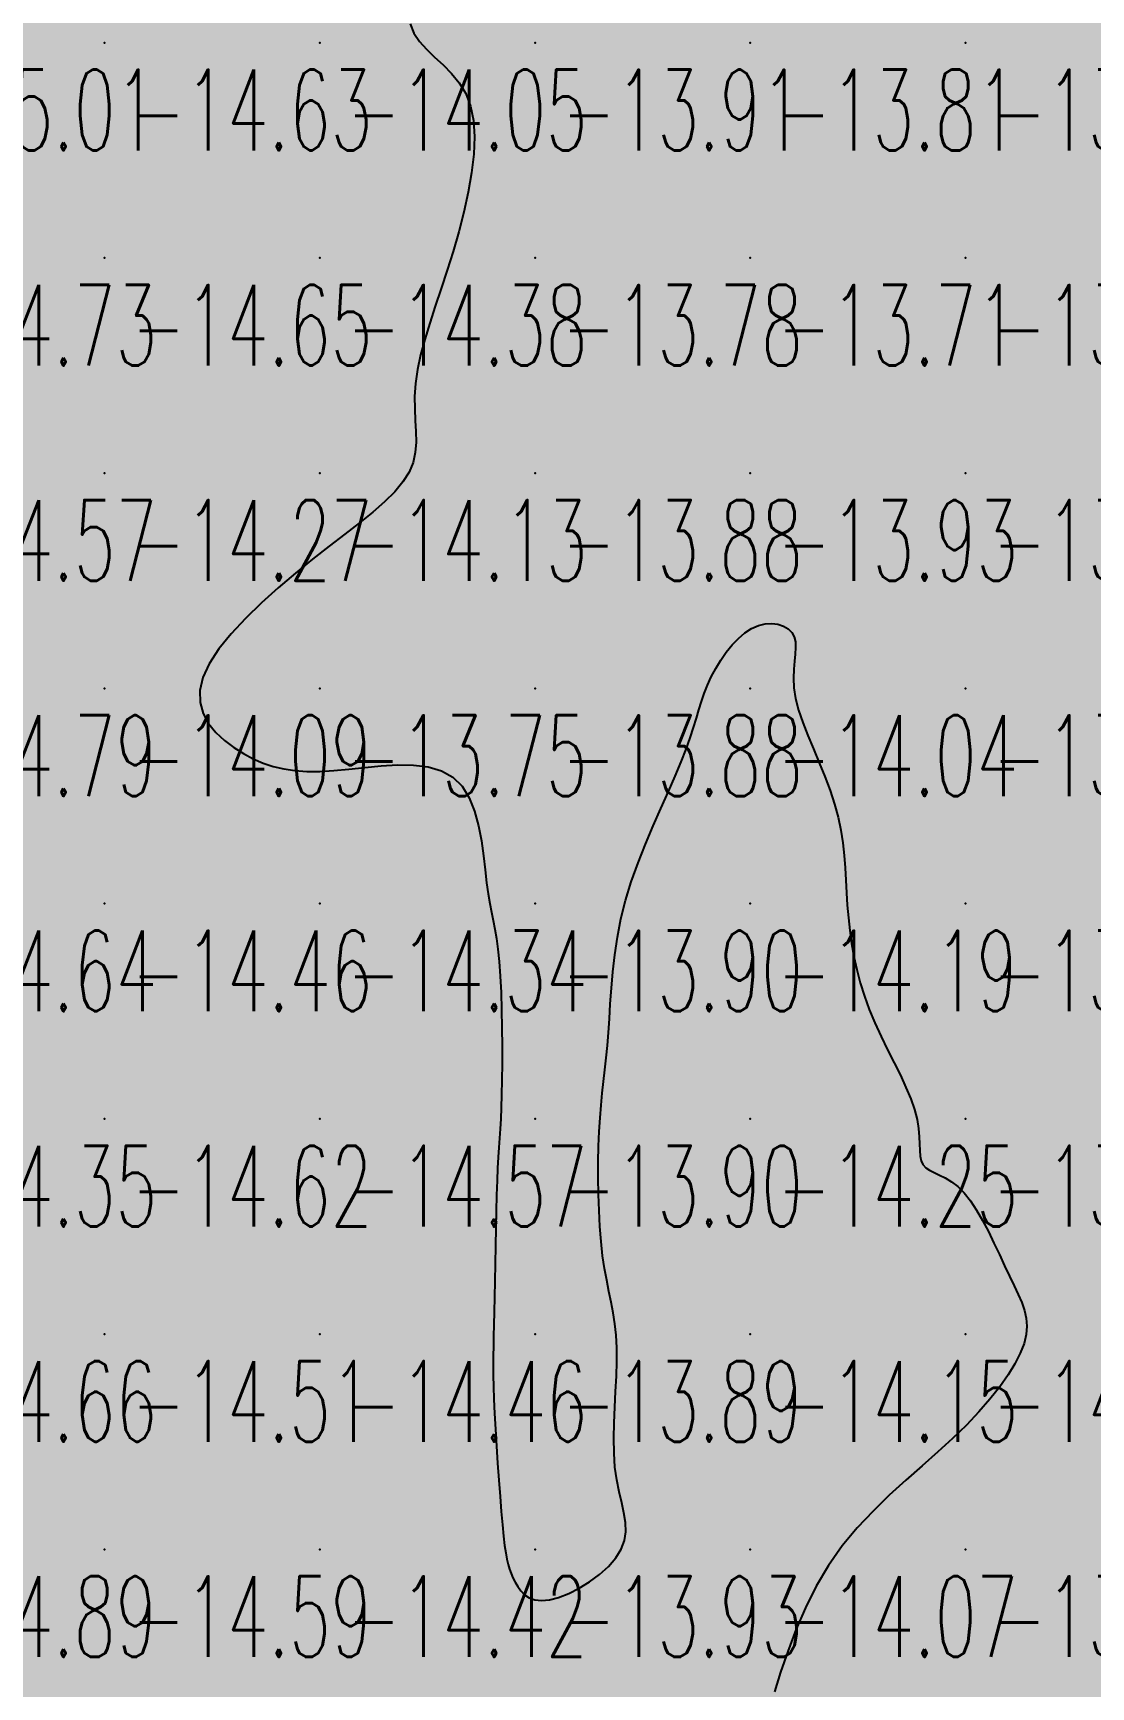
# Model space of a CAD drawing. Header units: millimetres. Extents: x 88261 to 90953, y 390274 to 392322.
# Drawn here: x 89596.9 to 89646.1, y 391560.8 to 391637.7 of the extents above; entities that cross this region are included whole.
import ezdxf
from ezdxf.enums import TextEntityAlignment as Align

# ---------------------------------------------------------------- set-up
doc = ezdxf.new("R2010")
doc.units = ezdxf.units.MM
doc.header["$LTSCALE"] = 25
for name, color, linetype in [('CN_03_00', 7, 'Continuous'), ('COTEAlt', 7, 'Continuous'), ('TN_COLORIAGE', 7, 'Continuous')]:
    doc.layers.add(name, color=color, linetype=linetype)
doc.styles.add('Simplex 1.0', font='Simplex.shx', dxfattribs={"width": 0.99, "height": 2.5})
doc.styles.get("Standard").update_dxf_attribs({"font": 'times.ttf'})

# ---------------------------------------------------------------- blocks, each defined once
blk = doc.blocks.new('COTE')
at = {"color": 0}
blk.add_point((0, 0), dxfattribs=at)
at = {"layer": 'COTEAlt'}
blk.add_attdef('ALT', text='', height=3.75, dxfattribs=at).set_placement((1.25, -1.25), align=Align.TOP_LEFT)

msp = doc.modelspace()

# ---------------------------------------------------------------- linework, layer by layer
at = {"layer": 'CN_03_00', "elevation": -14, "flags": 128}
msp.add_lwpolyline([(89614.451, 391638.114), (89614.624, 391637.686), (89614.884, 391637.297), (89615.212, 391636.933), (89615.584, 391636.576), (89615.976, 391636.209), (89616.363, 391635.814), (89616.722, 391635.376), (89617.028, 391634.875), (89617.258, 391634.295), (89617.392, 391633.625), (89617.437, 391632.873), (89617.404, 391632.057), (89617.302, 391631.191), (89617.144, 391630.292), (89616.94, 391629.374), (89616.701, 391628.453), (89616.439, 391627.546), (89616.164, 391626.665), (89615.886, 391625.815), (89615.614, 391624.995), (89615.359, 391624.208), (89615.129, 391623.455), (89614.934, 391622.737), (89614.784, 391622.055), (89614.689, 391621.411), (89614.653, 391620.805), (89614.659, 391620.233), (89614.687, 391619.691), (89614.715, 391619.175), (89614.722, 391618.681), (89614.686, 391618.204), (89614.586, 391617.739), (89614.401, 391617.284), (89614.114, 391616.832), (89613.731, 391616.377), (89613.259, 391615.914), (89612.71, 391615.436), (89612.091, 391614.937), (89611.413, 391614.409), (89610.685, 391613.847), (89609.916, 391613.245), (89609.119, 391612.598), (89608.316, 391611.916), (89607.533, 391611.211), (89606.795, 391610.493), (89606.128, 391609.776), (89605.558, 391609.071), (89605.11, 391608.389), (89604.809, 391607.742), (89604.674, 391607.14), (89604.689, 391606.585), (89604.833, 391606.077), (89605.084, 391605.614), (89605.418, 391605.196), (89605.815, 391604.823), (89606.251, 391604.495), (89606.705, 391604.211), (89607.16, 391603.97), (89607.618, 391603.772), (89608.087, 391603.616), (89608.577, 391603.5), (89609.094, 391603.423), (89609.647, 391603.386), (89610.245, 391603.385), (89610.895, 391603.421), (89611.6, 391603.489), (89612.345, 391603.57), (89613.107, 391603.644), (89613.866, 391603.687), (89614.6, 391603.677), (89615.287, 391603.594), (89615.907, 391603.415), (89616.437, 391603.119), (89616.863, 391602.691), (89617.193, 391602.153), (89617.442, 391601.532), (89617.624, 391600.859), (89617.756, 391600.161), (89617.851, 391599.468), (89617.925, 391598.809), (89617.992, 391598.212), (89618.064, 391597.697), (89618.142, 391597.248), (89618.223, 391596.84), (89618.304, 391596.449), (89618.384, 391596.049), (89618.459, 391595.616), (89618.527, 391595.124), (89618.586, 391594.549), (89618.633, 391593.875), (89618.669, 391593.118), (89618.695, 391592.307), (89618.711, 391591.466), (89618.719, 391590.624), (89618.718, 391589.806), (89618.711, 391589.039), (89618.697, 391588.35), (89618.678, 391587.756), (89618.654, 391587.241), (89618.627, 391586.779), (89618.599, 391586.344), (89618.569, 391585.911), (89618.539, 391585.455), (89618.511, 391584.951), (89618.485, 391584.371), (89618.462, 391583.7), (89618.443, 391582.954), (89618.426, 391582.157), (89618.41, 391581.334), (89618.396, 391580.508), (89618.383, 391579.706), (89618.369, 391578.951), (89618.355, 391578.267), (89618.341, 391577.672), (89618.326, 391577.149), (89618.314, 391576.676), (89618.305, 391576.228), (89618.301, 391575.782), (89618.304, 391575.314), (89618.315, 391574.801), (89618.335, 391574.218), (89618.366, 391573.551), (89618.407, 391572.816), (89618.454, 391572.038), (89618.507, 391571.241), (89618.564, 391570.452), (89618.622, 391569.694), (89618.68, 391568.993), (89618.736, 391568.373), (89618.788, 391567.852), (89618.838, 391567.423), (89618.889, 391567.07), (89618.943, 391566.779), (89619.001, 391566.533), (89619.066, 391566.319), (89619.14, 391566.12), (89619.225, 391565.923), (89619.325, 391565.716), (89619.444, 391565.508), (89619.59, 391565.309), (89619.767, 391565.133), (89619.983, 391564.991), (89620.243, 391564.896), (89620.554, 391564.859), (89620.921, 391564.893), (89621.347, 391565.005), (89621.815, 391565.19), (89622.301, 391565.437), (89622.785, 391565.736), (89623.245, 391566.076), (89623.658, 391566.447), (89624.002, 391566.838), (89624.257, 391567.241), (89624.406, 391567.646), (89624.463, 391568.058), (89624.448, 391568.484), (89624.379, 391568.931), (89624.276, 391569.405), (89624.16, 391569.914), (89624.049, 391570.465), (89623.964, 391571.063), (89623.919, 391571.713), (89623.909, 391572.404), (89623.924, 391573.122), (89623.955, 391573.852), (89623.993, 391574.579), (89624.027, 391575.29), (89624.048, 391575.971), (89624.045, 391576.606), (89624.013, 391577.187), (89623.954, 391577.724), (89623.875, 391578.232), (89623.782, 391578.727), (89623.681, 391579.224), (89623.578, 391579.739), (89623.479, 391580.286), (89623.391, 391580.882), (89623.319, 391581.536), (89623.263, 391582.24), (89623.222, 391582.977), (89623.196, 391583.733), (89623.185, 391584.493), (89623.187, 391585.243), (89623.203, 391585.968), (89623.231, 391586.652), (89623.27, 391587.285), (89623.319, 391587.877), (89623.375, 391588.438), (89623.435, 391588.983), (89623.496, 391589.523), (89623.556, 391590.072), (89623.612, 391590.642), (89623.662, 391591.246), (89623.704, 391591.894), (89623.746, 391592.584), (89623.796, 391593.312), (89623.861, 391594.075), (89623.951, 391594.868), (89624.075, 391595.687), (89624.239, 391596.529), (89624.454, 391597.388), (89624.722, 391598.26), (89625.035, 391599.135), (89625.378, 391600.002), (89625.736, 391600.85), (89626.097, 391601.667), (89626.444, 391602.443), (89626.766, 391603.167), (89627.046, 391603.828), (89627.276, 391604.417), (89627.461, 391604.943), (89627.614, 391605.417), (89627.744, 391605.85), (89627.863, 391606.252), (89627.981, 391606.634), (89628.11, 391607.009), (89628.259, 391607.386), (89628.438, 391607.773), (89628.646, 391608.164), (89628.879, 391608.548), (89629.134, 391608.916), (89629.409, 391609.258), (89629.699, 391609.563), (89630.002, 391609.821), (89630.314, 391610.023), (89630.631, 391610.161), (89630.946, 391610.236), (89631.25, 391610.254), (89631.533, 391610.218), (89631.788, 391610.134), (89632.005, 391610.007), (89632.175, 391609.839), (89632.291, 391609.637), (89632.348, 391609.403), (89632.357, 391609.136), (89632.336, 391608.836), (89632.301, 391608.501), (89632.269, 391608.128), (89632.256, 391607.716), (89632.279, 391607.263), (89632.355, 391606.767), (89632.494, 391606.229), (89632.688, 391605.654), (89632.922, 391605.05), (89633.181, 391604.425), (89633.45, 391603.787), (89633.713, 391603.143), (89633.958, 391602.501), (89634.168, 391601.868), (89634.332, 391601.252), (89634.455, 391600.649), (89634.544, 391600.058), (89634.608, 391599.475), (89634.653, 391598.898), (89634.688, 391598.323), (89634.72, 391597.747), (89634.758, 391597.167), (89634.807, 391596.582), (89634.873, 391595.99), (89634.958, 391595.392), (89635.065, 391594.788), (89635.198, 391594.179), (89635.359, 391593.565), (89635.552, 391592.946), (89635.779, 391592.323), (89636.042, 391591.697), (89636.331, 391591.072), (89636.632, 391590.455), (89636.933, 391589.851), (89637.222, 391589.264), (89637.485, 391588.701), (89637.711, 391588.168), (89637.886, 391587.669), (89638.002, 391587.21), (89638.07, 391586.791), (89638.103, 391586.412), (89638.117, 391586.073), (89638.127, 391585.774), (89638.145, 391585.514), (89638.188, 391585.295), (89638.27, 391585.115), (89638.4, 391584.972), (89638.577, 391584.854), (89638.792, 391584.745), (89639.039, 391584.63), (89639.309, 391584.493), (89639.595, 391584.321), (89639.891, 391584.096), (89640.188, 391583.805), (89640.48, 391583.437), (89640.766, 391583.003), (89641.044, 391582.52), (89641.314, 391582.004), (89641.574, 391581.471), (89641.824, 391580.937), (89642.064, 391580.418), (89642.291, 391579.932), (89642.504, 391579.489), (89642.697, 391579.084), (89642.86, 391578.704), (89642.988, 391578.339), (89643.07, 391577.978), (89643.1, 391577.61), (89643.069, 391577.224), (89642.97, 391576.808), (89642.796, 391576.354), (89642.548, 391575.864), (89642.229, 391575.342), (89641.84, 391574.792), (89641.386, 391574.218), (89640.868, 391573.625), (89640.289, 391573.015), (89639.652, 391572.395), (89638.96, 391571.765), (89638.229, 391571.12), (89637.473, 391570.452), (89636.709, 391569.753), (89635.952, 391569.016), (89635.219, 391568.233), (89634.526, 391567.396), (89633.887, 391566.496), (89633.316, 391565.533), (89632.812, 391564.528), (89632.371, 391563.506), (89631.988, 391562.496), (89631.659, 391561.525), (89631.38, 391560.619)], dxfattribs=at)
at = {"layer": 'TN_COLORIAGE', "color": 231}
for points in [[(89590.697, 391637.687, -14.308), (89590.249, 391637.425, -14.308), (89600.249, 391647.239, -14.308), (89590.249, 391647.239, -14.308)], [(89590.697, 391637.687, -14.632), (89590.592, 391637.239, -14.632), (89600.249, 391647.239, -14.632), (89600.249, 391637.239, -14.632)], [(89600.249, 391647.239, -14.186), (89600.249, 391637.239, -14.186), (89610.249, 391647.239, -14.186)], [(89600.249, 391637.239, -14.186), (89610.249, 391637.239, -14.186), (89610.249, 391647.239, -14.186)], [(89610.249, 391647.239, -14), (89617.994, 391647.239, -14), (89610.249, 391637.239, -14), (89614.846, 391641.836, -14)], [(89613.642, 391637.239, -14.046), (89614.846, 391641.836, -14.046), (89610.249, 391637.239, -14.046)], [(89590.249, 391636.779, -14.632), (89590.592, 391637.239, -14.632), (89590.249, 391627.239, -14.632), (89600.249, 391637.239, -14.632)], [(89590.249, 391627.239, -14.632), (89600.249, 391627.239, -14.632), (89600.249, 391637.239, -14.632)], [(89600.249, 391637.239, -14.046), (89600.249, 391627.239, -14.046), (89610.249, 391637.239, -14.046)], [(89600.249, 391627.239, -14.046), (89610.249, 391627.239, -14.046), (89610.249, 391637.239, -14.046)], [(89610.249, 391627.239, -14), (89618.333, 391635.323, -14), (89610.249, 391637.239, -14), (89613.642, 391637.239, -14)], [(89616.574, 391627.239, -14.378), (89618.333, 391635.323, -14.378), (89610.249, 391627.239, -14.378)], [(89590.249, 391627.239, -14.648), (89590.249, 391617.239, -14.648), (89600.249, 391627.239, -14.648)], [(89590.249, 391617.239, -14.648), (89600.249, 391617.239, -14.648), (89600.249, 391627.239, -14.648)], [(89600.249, 391627.239, -14.378), (89600.249, 391617.239, -14.378), (89610.249, 391627.239, -14.378)], [(89600.249, 391617.239, -14.378), (89610.249, 391617.239, -14.378), (89610.249, 391627.239, -14.378)], [(89610.249, 391627.239, -14), (89616.574, 391627.239, -14), (89610.249, 391617.239, -14), (89614.006, 391620.997, -14)], [(89614.006, 391620.997, -14.132), (89615.538, 391617.239, -14.132), (89610.249, 391617.239, -14.132)], [(89590.249, 391617.239, -14.272), (89590.249, 391607.239, -14.272), (89600.249, 391617.239, -14.272)], [(89590.249, 391607.239, -14.272), (89600.249, 391607.239, -14.272), (89600.249, 391617.239, -14.272)], [(89610.249, 391617.239, -14), (89610.249, 391613.748, -14), (89600.249, 391607.239, -14), (89602.963, 391607.239, -14)], [(89600.249, 391617.239, -14.132), (89600.249, 391607.239, -14.132), (89610.249, 391617.239, -14.132)], [(89610.249, 391613.748, -14.132), (89615.538, 391617.239, -14.132), (89610.249, 391617.239, -14.132)], [(89627.919, 391607.239, -14.037), (89630.249, 391610.734, -14.037), (89630.249, 391607.239, -14.037)], [(89632.971, 391609.961, -14.037), (89630.249, 391610.734, -14.037), (89630.249, 391607.239, -14.037)], [(89631.616, 391607.239, -14.037), (89632.971, 391609.961, -14.037), (89630.249, 391607.239, -14.037)], [(89590.249, 391607.239, -14.092), (89590.249, 391597.239, -14.092), (89600.249, 391607.239, -14.092)], [(89590.249, 391597.239, -14.092), (89600.249, 391597.239, -14.092), (89600.249, 391607.239, -14.092)], [(89600.249, 391597.239, -14), (89606.755, 391603.746, -14), (89600.249, 391607.239, -14), (89602.963, 391607.239, -14)], [(89630.249, 391597.239, -14), (89623.833, 391597.239, -14), (89630.249, 391607.239, -14), (89627.631, 391604.622, -14)], [(89627.919, 391607.239, -14.037), (89627.631, 391604.622, -14.037), (89630.249, 391607.239, -14.037)], [(89630.249, 391597.239, -14), (89634.692, 391601.683, -14), (89630.249, 391607.239, -14), (89631.616, 391607.239, -14)], [(89617.617, 391604.608, -14.341), (89617.905, 391597.239, -14.341), (89610.249, 391597.239, -14.341)], [(89610.249, 391603.043, -14.341), (89617.617, 391604.608, -14.341), (89610.249, 391597.239, -14.341)], [(89600.249, 391597.239, -14), (89606.755, 391603.746, -14), (89610.249, 391597.239, -14), (89610.249, 391603.043, -14)], [(89634.62, 391597.239, -14.187), (89634.692, 391601.683, -14.187), (89630.249, 391597.239, -14.187)], [(89590.249, 391587.239, -14.459), (89600.249, 391587.239, -14.459), (89600.249, 391597.239, -14.459)], [(89590.249, 391597.239, -14.459), (89590.249, 391587.239, -14.459), (89600.249, 391597.239, -14.459)], [(89600.249, 391587.239, -14.341), (89610.249, 391587.239, -14.341), (89610.249, 391597.239, -14.341)], [(89600.249, 391597.239, -14.341), (89600.249, 391587.239, -14.341), (89610.249, 391597.239, -14.341)], [(89610.249, 391587.239, -14), (89618.714, 391595.704, -14), (89610.249, 391597.239, -14), (89617.905, 391597.239, -14)], [(89630.249, 391587.239, -14), (89623.103, 391587.239, -14), (89630.249, 391597.239, -14), (89623.759, 391590.749, -14)], [(89623.833, 391597.239, -14.187), (89623.759, 391590.749, -14.187), (89630.249, 391597.239, -14.187)], [(89630.249, 391587.239, -14), (89635.374, 391592.365, -14), (89630.249, 391597.239, -14), (89634.62, 391597.239, -14)], [(89618.714, 391595.704, -14.575), (89618.755, 391587.239, -14.575), (89610.249, 391587.239, -14.575)], [(89635.374, 391592.365, -14.253), (89638.559, 391587.239, -14.253), (89630.249, 391587.239, -14.253)], [(89590.249, 391587.239, -14.616), (89590.249, 391577.239, -14.616), (89600.249, 391587.239, -14.616)], [(89590.249, 391577.239, -14.616), (89600.249, 391577.239, -14.616), (89600.249, 391587.239, -14.616)], [(89600.249, 391587.239, -14.575), (89600.249, 391577.239, -14.575), (89610.249, 391587.239, -14.575)], [(89600.249, 391577.239, -14.575), (89610.249, 391577.239, -14.575), (89610.249, 391587.239, -14.575)], [(89610.249, 391587.239, -14), (89618.755, 391587.239, -14), (89610.249, 391577.239, -14), (89618.447, 391585.437, -14)], [(89623.213, 391580.203, -14.253), (89623.103, 391587.239, -14.253), (89630.249, 391587.239, -14.253)], [(89630.249, 391587.239, -14), (89623.213, 391580.203, -14), (89630.249, 391577.239, -14), (89624.394, 391577.239, -14)], [(89630.249, 391587.239, -14), (89638.559, 391587.239, -14), (89630.249, 391577.239, -14), (89637.702, 391584.693, -14)], [(89618.367, 391577.239, -14.459), (89618.447, 391585.437, -14.459), (89610.249, 391577.239, -14.459)], [(89630.249, 391577.239, -14), (89637.702, 391584.693, -14), (89640.249, 391577.239, -14), (89640.249, 391584.68, -14)], [(89642.428, 391579.418, -14.149), (89640.249, 391584.68, -14.149), (89640.249, 391577.239, -14.149)], [(89642.428, 391579.418, -14.149), (89643.785, 391577.239, -14.149), (89640.249, 391577.239, -14.149)], [(89590.249, 391567.239, -14.508), (89600.249, 391567.239, -14.508), (89600.249, 391577.239, -14.508)], [(89590.249, 391577.239, -14.508), (89590.249, 391567.239, -14.508), (89600.249, 391577.239, -14.508)], [(89600.249, 391567.239, -14.459), (89610.249, 391567.239, -14.459), (89610.249, 391577.239, -14.459)], [(89600.249, 391577.239, -14.459), (89600.249, 391567.239, -14.459), (89610.249, 391577.239, -14.459)], [(89610.249, 391577.239, -14), (89618.367, 391577.239, -14), (89610.249, 391567.239, -14), (89618.217, 391575.207, -14)], [(89624.394, 391577.239, -14.15), (89623.484, 391570.475, -14.15), (89630.249, 391577.239, -14.15)], [(89630.249, 391577.239, -14), (89623.484, 391570.475, -14), (89630.249, 391567.239, -14), (89625.452, 391567.239, -14)], [(89630.249, 391577.239, -14.149), (89630.249, 391567.239, -14.149), (89640.249, 391577.239, -14.149)], [(89640.249, 391577.239, -14), (89640.249, 391572.472, -14), (89630.249, 391567.239, -14), (89633.129, 391567.239, -14)], [(89643.785, 391577.239, -14.149), (89640.249, 391572.472, -14.149), (89640.249, 391577.239, -14.149)], [(89618.217, 391575.207, -14.417), (89618.779, 391567.239, -14.417), (89610.249, 391567.239, -14.417)], [(89590.249, 391567.239, -14.586), (89590.249, 391557.239, -14.586), (89600.249, 391567.239, -14.586)], [(89590.249, 391557.239, -14.586), (89600.249, 391557.239, -14.586), (89600.249, 391567.239, -14.586)], [(89600.249, 391567.239, -14.417), (89600.249, 391557.239, -14.417), (89610.249, 391567.239, -14.417)], [(89600.249, 391557.239, -14.417), (89610.249, 391557.239, -14.417), (89610.249, 391567.239, -14.417)], [(89610.249, 391557.239, -14), (89619.081, 391566.072, -14), (89610.249, 391567.239, -14), (89618.779, 391567.239, -14)], [(89620.249, 391557.239, -14.066), (89630.249, 391557.239, -14.066), (89630.249, 391567.239, -14.066)], [(89620.249, 391557.239, -14), (89620.249, 391564.011, -14), (89630.249, 391567.239, -14), (89625.452, 391567.239, -14)], [(89630.249, 391567.239, -14), (89633.129, 391567.239, -14), (89630.249, 391557.239, -14), (89630.558, 391557.548, -14)], [(89610.249, 391557.239, -14), (89619.081, 391566.072, -14), (89620.249, 391557.239, -14), (89620.249, 391564.011, -14)]]:
    msp.add_solid(points, dxfattribs=at)
at = {"layer": 'TN_COLORIAGE', "color": 221}
for points in [[(89614.846, 391641.836, -13.91), (89613.642, 391637.239, -13.91), (89620.249, 391647.239, -13.91), (89620.249, 391637.239, -13.91)], [(89620.249, 391647.239, -13.87), (89620.249, 391637.239, -13.87), (89630.249, 391647.239, -13.87)], [(89620.249, 391637.239, -13.87), (89630.249, 391637.239, -13.87), (89630.249, 391647.239, -13.87)], [(89630.249, 391647.239, -13.747), (89630.249, 391637.239, -13.747), (89640.249, 391647.239, -13.747)], [(89630.249, 391637.239, -13.747), (89640.249, 391637.239, -13.747), (89640.249, 391647.239, -13.747)], [(89640.249, 391647.239, -13.111), (89640.249, 391637.239, -13.111), (89650.249, 391647.239, -13.111)], [(89640.249, 391637.239, -13.111), (89650.249, 391637.239, -13.111), (89650.249, 391647.239, -13.111)], [(89613.642, 391637.239, -13.91), (89618.333, 391635.323, -13.91), (89620.249, 391637.239, -13.91)], [(89618.333, 391635.323, -13.78), (89616.574, 391627.239, -13.78), (89620.249, 391637.239, -13.78), (89620.249, 391627.239, -13.78)], [(89620.249, 391637.239, -13.807), (89620.249, 391627.239, -13.807), (89630.249, 391637.239, -13.807)], [(89620.249, 391627.239, -13.807), (89630.249, 391627.239, -13.807), (89630.249, 391637.239, -13.807)], [(89630.249, 391627.239, -13.698), (89640.249, 391627.239, -13.698), (89640.249, 391637.239, -13.698)], [(89630.249, 391637.239, -13.698), (89630.249, 391627.239, -13.698), (89640.249, 391637.239, -13.698)], [(89640.249, 391627.239, -13.456), (89650.249, 391627.239, -13.456), (89650.249, 391637.239, -13.456)], [(89640.249, 391637.239, -13.456), (89640.249, 391627.239, -13.456), (89650.249, 391637.239, -13.456)], [(89615.538, 391617.239, -13.78), (89614.006, 391620.997, -13.78), (89620.249, 391617.239, -13.78), (89620.249, 391627.239, -13.78)], [(89614.006, 391620.997, -13.78), (89616.574, 391627.239, -13.78), (89620.249, 391627.239, -13.78)], [(89620.249, 391627.239, -13.709), (89620.249, 391617.239, -13.709), (89630.249, 391627.239, -13.709)], [(89620.249, 391617.239, -13.709), (89630.249, 391617.239, -13.709), (89630.249, 391627.239, -13.709)], [(89630.249, 391617.239, -13.542), (89640.249, 391617.239, -13.542), (89640.249, 391627.239, -13.542)], [(89630.249, 391627.239, -13.542), (89630.249, 391617.239, -13.542), (89640.249, 391627.239, -13.542)], [(89640.249, 391617.239, -13.833), (89650.249, 391617.239, -13.833), (89650.249, 391627.239, -13.833)], [(89640.249, 391627.239, -13.833), (89640.249, 391617.239, -13.833), (89650.249, 391627.239, -13.833)], [(89615.538, 391617.239, -13.754), (89610.249, 391613.748, -13.754), (89620.249, 391617.239, -13.754), (89610.249, 391607.239, -13.754)], [(89610.249, 391607.239, -13.882), (89620.249, 391607.239, -13.882), (89620.249, 391617.239, -13.882)], [(89620.249, 391617.239, -13.931), (89620.249, 391607.239, -13.931), (89630.249, 391617.239, -13.931)], [(89630.249, 391610.734, -13.878), (89627.919, 391607.239, -13.878), (89630.249, 391617.239, -13.878), (89620.249, 391607.239, -13.878)], [(89630.249, 391610.734, -13.901), (89632.971, 391609.961, -13.901), (89630.249, 391617.239, -13.901), (89640.249, 391617.239, -13.901)], [(89632.971, 391609.961, -13.767), (89631.616, 391607.239, -13.767), (89640.249, 391617.239, -13.767), (89640.249, 391607.239, -13.767)], [(89640.249, 391617.239, -13.185), (89640.249, 391607.239, -13.185), (89650.249, 391617.239, -13.185)], [(89640.249, 391607.239, -13.185), (89650.249, 391607.239, -13.185), (89650.249, 391617.239, -13.185)], [(89602.963, 391607.239, -13.754), (89610.249, 391613.748, -13.754), (89610.249, 391607.239, -13.754)], [(89602.963, 391607.239, -13.754), (89606.755, 391603.746, -13.754), (89610.249, 391607.239, -13.754)], [(89610.249, 391603.043, -13.754), (89606.755, 391603.746, -13.754), (89610.249, 391607.239, -13.754)], [(89617.617, 391604.608, -13.754), (89610.249, 391603.043, -13.754), (89620.249, 391607.239, -13.754), (89610.249, 391607.239, -13.754)], [(89617.905, 391597.239, -13.878), (89617.617, 391604.608, -13.878), (89620.249, 391597.239, -13.878), (89620.249, 391607.239, -13.878)], [(89627.631, 391604.622, -13.878), (89627.919, 391607.239, -13.878), (89620.249, 391597.239, -13.878), (89620.249, 391607.239, -13.878)], [(89631.616, 391607.239, -13.767), (89634.692, 391601.683, -13.767), (89640.249, 391607.239, -13.767)], [(89634.692, 391601.683, -13.76), (89634.62, 391597.239, -13.76), (89640.249, 391607.239, -13.76), (89640.249, 391597.239, -13.76)], [(89640.249, 391597.239, -13.394), (89650.249, 391597.239, -13.394), (89650.249, 391607.239, -13.394)], [(89640.249, 391607.239, -13.394), (89640.249, 391597.239, -13.394), (89650.249, 391607.239, -13.394)], [(89627.631, 391604.622, -13.896), (89623.833, 391597.239, -13.896), (89620.249, 391597.239, -13.896)], [(89617.905, 391597.239, -13.896), (89618.714, 391595.704, -13.896), (89620.249, 391597.239, -13.896)], [(89618.755, 391587.239, -13.896), (89618.714, 391595.704, -13.896), (89620.249, 391587.239, -13.896), (89620.249, 391597.239, -13.896)], [(89623.759, 391590.749, -13.896), (89623.833, 391597.239, -13.896), (89620.249, 391587.239, -13.896), (89620.249, 391597.239, -13.896)], [(89634.62, 391597.239, -13.76), (89635.374, 391592.365, -13.76), (89640.249, 391597.239, -13.76)], [(89638.559, 391587.239, -13.76), (89635.374, 391592.365, -13.76), (89640.249, 391587.239, -13.76), (89640.249, 391597.239, -13.76)], [(89640.249, 391597.239, -13.645), (89640.249, 391587.239, -13.645), (89650.249, 391597.239, -13.645)], [(89640.249, 391587.239, -13.645), (89650.249, 391587.239, -13.645), (89650.249, 391597.239, -13.645)], [(89623.759, 391590.749, -13.899), (89623.103, 391587.239, -13.899), (89620.249, 391587.239, -13.899)], [(89618.447, 391585.437, -13.894), (89618.367, 391577.239, -13.894), (89620.249, 391587.239, -13.894), (89620.249, 391577.239, -13.894)], [(89618.447, 391585.437, -13.899), (89618.755, 391587.239, -13.899), (89620.249, 391587.239, -13.899)], [(89623.103, 391587.239, -13.894), (89623.213, 391580.203, -13.894), (89620.249, 391587.239, -13.894), (89620.249, 391577.239, -13.894)], [(89640.249, 391584.68, -13.949), (89637.702, 391584.693, -13.949), (89640.249, 391587.239, -13.949)], [(89637.702, 391584.693, -13.949), (89638.559, 391587.239, -13.949), (89640.249, 391587.239, -13.949)], [(89640.249, 391584.68, -13.464), (89642.428, 391579.418, -13.464), (89640.249, 391587.239, -13.464), (89650.249, 391587.239, -13.464)], [(89643.785, 391577.239, -13.464), (89642.428, 391579.418, -13.464), (89650.249, 391577.239, -13.464), (89650.249, 391587.239, -13.464)], [(89624.394, 391577.239, -13.894), (89623.213, 391580.203, -13.894), (89620.249, 391577.239, -13.894)], [(89618.217, 391575.207, -13.894), (89618.367, 391577.239, -13.894), (89620.249, 391577.239, -13.894)], [(89618.779, 391567.239, -13.894), (89618.217, 391575.207, -13.894), (89620.249, 391567.239, -13.894), (89620.249, 391577.239, -13.894)], [(89623.484, 391570.475, -13.894), (89624.394, 391577.239, -13.894), (89620.249, 391567.239, -13.894), (89620.249, 391577.239, -13.894)], [(89640.249, 391572.472, -13.727), (89643.785, 391577.239, -13.727), (89640.249, 391567.239, -13.727), (89650.249, 391577.239, -13.727)], [(89648.373, 391567.239, -13.727), (89650.249, 391568.458, -13.727), (89640.249, 391567.239, -13.727), (89650.249, 391577.239, -13.727)], [(89633.129, 391567.239, -13.836), (89640.249, 391572.472, -13.836), (89640.249, 391567.239, -13.836)], [(89625.452, 391567.239, -13.928), (89623.484, 391570.475, -13.928), (89620.249, 391567.239, -13.928)], [(89618.779, 391567.239, -13.928), (89619.081, 391566.072, -13.928), (89620.249, 391567.239, -13.928)], [(89620.249, 391564.011, -13.928), (89619.081, 391566.072, -13.928), (89620.249, 391567.239, -13.928)], [(89625.452, 391567.239, -13.928), (89620.249, 391564.011, -13.928), (89620.249, 391567.239, -13.928)], [(89630.558, 391557.548, -13.555), (89630.365, 391557.239, -13.555), (89640.249, 391567.239, -13.555), (89640.249, 391557.239, -13.555)], [(89630.558, 391557.548, -13.836), (89633.129, 391567.239, -13.836), (89640.249, 391567.239, -13.836)], [(89648.373, 391567.239, -13.555), (89649.465, 391566.456, -13.555), (89640.249, 391567.239, -13.555), (89640.249, 391557.239, -13.555)], [(89650.249, 391565.629, -13.555), (89649.465, 391566.456, -13.555), (89650.249, 391557.239, -13.555), (89640.249, 391557.239, -13.555)]]:
    msp.add_solid(points, dxfattribs=at)

# ---------------------------------------------------------------- block references
at = {"layer": 'COTEAlt'}
ref = msp.add_blockref('COTE', (89590.249, 391637.239), dxfattribs=at)
ref.add_attrib('ALT', '-15.01', dxfattribs={"height": 3.75, "style": 'Simplex 1.0', "width": 0.6}).set_placement((89591.499, 391635.989), align=Align.TOP_LEFT)
ref = msp.add_blockref('COTE', (89600.249, 391637.239), dxfattribs=at)
ref.add_attrib('ALT', '-14.63', dxfattribs={"height": 3.75, "style": 'Simplex 1.0', "width": 0.6}).set_placement((89601.499, 391635.989), align=Align.TOP_LEFT)
ref = msp.add_blockref('COTE', (89610.249, 391637.239), dxfattribs=at)
ref.add_attrib('ALT', '-14.05', dxfattribs={"height": 3.75, "style": 'Simplex 1.0', "width": 0.6}).set_placement((89611.499, 391635.989), align=Align.TOP_LEFT)
ref = msp.add_blockref('COTE', (89620.249, 391637.239), dxfattribs=at)
ref.add_attrib('ALT', '-13.91', dxfattribs={"height": 3.75, "style": 'Simplex 1.0', "width": 0.6}).set_placement((89621.499, 391635.989), align=Align.TOP_LEFT)
ref = msp.add_blockref('COTE', (89630.249, 391637.239), dxfattribs=at)
ref.add_attrib('ALT', '-13.81', dxfattribs={"height": 3.75, "style": 'Simplex 1.0', "width": 0.6}).set_placement((89631.499, 391635.989), align=Align.TOP_LEFT)
ref = msp.add_blockref('COTE', (89640.249, 391637.239), dxfattribs=at)
ref.add_attrib('ALT', '-13.70', dxfattribs={"height": 3.75, "style": 'Simplex 1.0', "width": 0.6}).set_placement((89641.499, 391635.989), align=Align.TOP_LEFT)
ref = msp.add_blockref('COTE', (89590.249, 391627.239), dxfattribs=at)
ref.add_attrib('ALT', '-14.73', dxfattribs={"height": 3.75, "style": 'Simplex 1.0', "width": 0.6}).set_placement((89591.499, 391625.989), align=Align.TOP_LEFT)
ref = msp.add_blockref('COTE', (89600.249, 391627.239), dxfattribs=at)
ref.add_attrib('ALT', '-14.65', dxfattribs={"height": 3.75, "style": 'Simplex 1.0', "width": 0.6}).set_placement((89601.499, 391625.989), align=Align.TOP_LEFT)
ref = msp.add_blockref('COTE', (89610.249, 391627.239), dxfattribs=at)
ref.add_attrib('ALT', '-14.38', dxfattribs={"height": 3.75, "style": 'Simplex 1.0', "width": 0.6}).set_placement((89611.499, 391625.989), align=Align.TOP_LEFT)
ref = msp.add_blockref('COTE', (89620.249, 391627.239), dxfattribs=at)
ref.add_attrib('ALT', '-13.78', dxfattribs={"height": 3.75, "style": 'Simplex 1.0', "width": 0.6}).set_placement((89621.499, 391625.989), align=Align.TOP_LEFT)
ref = msp.add_blockref('COTE', (89630.249, 391627.239), dxfattribs=at)
ref.add_attrib('ALT', '-13.71', dxfattribs={"height": 3.75, "style": 'Simplex 1.0', "width": 0.6}).set_placement((89631.499, 391625.989), align=Align.TOP_LEFT)
ref = msp.add_blockref('COTE', (89640.249, 391627.239), dxfattribs=at)
ref.add_attrib('ALT', '-13.54', dxfattribs={"height": 3.75, "style": 'Simplex 1.0', "width": 0.6}).set_placement((89641.499, 391625.989), align=Align.TOP_LEFT)
ref = msp.add_blockref('COTE', (89590.249, 391617.239), dxfattribs=at)
ref.add_attrib('ALT', '-14.57', dxfattribs={"height": 3.75, "style": 'Simplex 1.0', "width": 0.6}).set_placement((89591.499, 391615.989), align=Align.TOP_LEFT)
ref = msp.add_blockref('COTE', (89600.249, 391617.239), dxfattribs=at)
ref.add_attrib('ALT', '-14.27', dxfattribs={"height": 3.75, "style": 'Simplex 1.0', "width": 0.6}).set_placement((89601.499, 391615.989), align=Align.TOP_LEFT)
ref = msp.add_blockref('COTE', (89610.249, 391617.239), dxfattribs=at)
ref.add_attrib('ALT', '-14.13', dxfattribs={"height": 3.75, "style": 'Simplex 1.0', "width": 0.6}).set_placement((89611.499, 391615.989), align=Align.TOP_LEFT)
ref = msp.add_blockref('COTE', (89620.249, 391617.239), dxfattribs=at)
ref.add_attrib('ALT', '-13.88', dxfattribs={"height": 3.75, "style": 'Simplex 1.0', "width": 0.6}).set_placement((89621.499, 391615.989), align=Align.TOP_LEFT)
ref = msp.add_blockref('COTE', (89630.249, 391617.239), dxfattribs=at)
ref.add_attrib('ALT', '-13.93', dxfattribs={"height": 3.75, "style": 'Simplex 1.0', "width": 0.6}).set_placement((89631.499, 391615.989), align=Align.TOP_LEFT)
ref = msp.add_blockref('COTE', (89640.249, 391617.239), dxfattribs=at)
ref.add_attrib('ALT', '-13.90', dxfattribs={"height": 3.75, "style": 'Simplex 1.0', "width": 0.6}).set_placement((89641.499, 391615.989), align=Align.TOP_LEFT)
ref = msp.add_blockref('COTE', (89590.249, 391607.239), dxfattribs=at)
ref.add_attrib('ALT', '-14.79', dxfattribs={"height": 3.75, "style": 'Simplex 1.0', "width": 0.6}).set_placement((89591.499, 391605.989), align=Align.TOP_LEFT)
ref = msp.add_blockref('COTE', (89600.249, 391607.239), dxfattribs=at)
ref.add_attrib('ALT', '-14.09', dxfattribs={"height": 3.75, "style": 'Simplex 1.0', "width": 0.6}).set_placement((89601.499, 391605.989), align=Align.TOP_LEFT)
ref = msp.add_blockref('COTE', (89610.249, 391607.239), dxfattribs=at)
ref.add_attrib('ALT', '-13.75', dxfattribs={"height": 3.75, "style": 'Simplex 1.0', "width": 0.6}).set_placement((89611.499, 391605.989), align=Align.TOP_LEFT)
ref = msp.add_blockref('COTE', (89620.249, 391607.239), dxfattribs=at)
ref.add_attrib('ALT', '-13.88', dxfattribs={"height": 3.75, "style": 'Simplex 1.0', "width": 0.6}).set_placement((89621.499, 391605.989), align=Align.TOP_LEFT)
ref = msp.add_blockref('COTE', (89630.249, 391607.239), dxfattribs=at)
ref.add_attrib('ALT', '-14.04', dxfattribs={"height": 3.75, "style": 'Simplex 1.0', "width": 0.6}).set_placement((89631.499, 391605.989), align=Align.TOP_LEFT)
ref = msp.add_blockref('COTE', (89640.249, 391607.239), dxfattribs=at)
ref.add_attrib('ALT', '-13.77', dxfattribs={"height": 3.75, "style": 'Simplex 1.0', "width": 0.6}).set_placement((89641.499, 391605.989), align=Align.TOP_LEFT)
ref = msp.add_blockref('COTE', (89590.249, 391597.239), dxfattribs=at)
ref.add_attrib('ALT', '-14.64', dxfattribs={"height": 3.75, "style": 'Simplex 1.0', "width": 0.6}).set_placement((89591.499, 391595.989), align=Align.TOP_LEFT)
ref = msp.add_blockref('COTE', (89600.249, 391597.239), dxfattribs=at)
ref.add_attrib('ALT', '-14.46', dxfattribs={"height": 3.75, "style": 'Simplex 1.0', "width": 0.6}).set_placement((89601.499, 391595.989), align=Align.TOP_LEFT)
ref = msp.add_blockref('COTE', (89610.249, 391597.239), dxfattribs=at)
ref.add_attrib('ALT', '-14.34', dxfattribs={"height": 3.75, "style": 'Simplex 1.0', "width": 0.6}).set_placement((89611.499, 391595.989), align=Align.TOP_LEFT)
ref = msp.add_blockref('COTE', (89620.249, 391597.239), dxfattribs=at)
ref.add_attrib('ALT', '-13.90', dxfattribs={"height": 3.75, "style": 'Simplex 1.0', "width": 0.6}).set_placement((89621.499, 391595.989), align=Align.TOP_LEFT)
ref = msp.add_blockref('COTE', (89630.249, 391597.239), dxfattribs=at)
ref.add_attrib('ALT', '-14.19', dxfattribs={"height": 3.75, "style": 'Simplex 1.0', "width": 0.6}).set_placement((89631.499, 391595.989), align=Align.TOP_LEFT)
ref = msp.add_blockref('COTE', (89640.249, 391597.239), dxfattribs=at)
ref.add_attrib('ALT', '-13.76', dxfattribs={"height": 3.75, "style": 'Simplex 1.0', "width": 0.6}).set_placement((89641.499, 391595.989), align=Align.TOP_LEFT)
ref = msp.add_blockref('COTE', (89590.249, 391587.239), dxfattribs=at)
ref.add_attrib('ALT', '-14.35', dxfattribs={"height": 3.75, "style": 'Simplex 1.0', "width": 0.6}).set_placement((89591.499, 391585.989), align=Align.TOP_LEFT)
ref = msp.add_blockref('COTE', (89600.249, 391587.239), dxfattribs=at)
ref.add_attrib('ALT', '-14.62', dxfattribs={"height": 3.75, "style": 'Simplex 1.0', "width": 0.6}).set_placement((89601.499, 391585.989), align=Align.TOP_LEFT)
ref = msp.add_blockref('COTE', (89610.249, 391587.239), dxfattribs=at)
ref.add_attrib('ALT', '-14.57', dxfattribs={"height": 3.75, "style": 'Simplex 1.0', "width": 0.6}).set_placement((89611.499, 391585.989), align=Align.TOP_LEFT)
ref = msp.add_blockref('COTE', (89620.249, 391587.239), dxfattribs=at)
ref.add_attrib('ALT', '-13.90', dxfattribs={"height": 3.75, "style": 'Simplex 1.0', "width": 0.6}).set_placement((89621.499, 391585.989), align=Align.TOP_LEFT)
ref = msp.add_blockref('COTE', (89630.249, 391587.239), dxfattribs=at)
ref.add_attrib('ALT', '-14.25', dxfattribs={"height": 3.75, "style": 'Simplex 1.0', "width": 0.6}).set_placement((89631.499, 391585.989), align=Align.TOP_LEFT)
ref = msp.add_blockref('COTE', (89640.249, 391587.239), dxfattribs=at)
ref.add_attrib('ALT', '-13.95', dxfattribs={"height": 3.75, "style": 'Simplex 1.0', "width": 0.6}).set_placement((89641.499, 391585.989), align=Align.TOP_LEFT)
ref = msp.add_blockref('COTE', (89590.249, 391577.239), dxfattribs=at)
ref.add_attrib('ALT', '-14.66', dxfattribs={"height": 3.75, "style": 'Simplex 1.0', "width": 0.6}).set_placement((89591.499, 391575.989), align=Align.TOP_LEFT)
ref = msp.add_blockref('COTE', (89600.249, 391577.239), dxfattribs=at)
ref.add_attrib('ALT', '-14.51', dxfattribs={"height": 3.75, "style": 'Simplex 1.0', "width": 0.6}).set_placement((89601.499, 391575.989), align=Align.TOP_LEFT)
ref = msp.add_blockref('COTE', (89610.249, 391577.239), dxfattribs=at)
ref.add_attrib('ALT', '-14.46', dxfattribs={"height": 3.75, "style": 'Simplex 1.0', "width": 0.6}).set_placement((89611.499, 391575.989), align=Align.TOP_LEFT)
ref = msp.add_blockref('COTE', (89620.249, 391577.239), dxfattribs=at)
ref.add_attrib('ALT', '-13.89', dxfattribs={"height": 3.75, "style": 'Simplex 1.0', "width": 0.6}).set_placement((89621.499, 391575.989), align=Align.TOP_LEFT)
ref = msp.add_blockref('COTE', (89630.249, 391577.239), dxfattribs=at)
ref.add_attrib('ALT', '-14.15', dxfattribs={"height": 3.75, "style": 'Simplex 1.0', "width": 0.6}).set_placement((89631.499, 391575.989), align=Align.TOP_LEFT)
ref = msp.add_blockref('COTE', (89640.249, 391577.239), dxfattribs=at)
ref.add_attrib('ALT', '-14.15', dxfattribs={"height": 3.75, "style": 'Simplex 1.0', "width": 0.6}).set_placement((89641.499, 391575.989), align=Align.TOP_LEFT)
ref = msp.add_blockref('COTE', (89590.249, 391567.239), dxfattribs=at)
ref.add_attrib('ALT', '-14.89', dxfattribs={"height": 3.75, "style": 'Simplex 1.0', "width": 0.6}).set_placement((89591.499, 391565.989), align=Align.TOP_LEFT)
ref = msp.add_blockref('COTE', (89600.249, 391567.239), dxfattribs=at)
ref.add_attrib('ALT', '-14.59', dxfattribs={"height": 3.75, "style": 'Simplex 1.0', "width": 0.6}).set_placement((89601.499, 391565.989), align=Align.TOP_LEFT)
ref = msp.add_blockref('COTE', (89610.249, 391567.239), dxfattribs=at)
ref.add_attrib('ALT', '-14.42', dxfattribs={"height": 3.75, "style": 'Simplex 1.0', "width": 0.6}).set_placement((89611.499, 391565.989), align=Align.TOP_LEFT)
ref = msp.add_blockref('COTE', (89620.249, 391567.239), dxfattribs=at)
ref.add_attrib('ALT', '-13.93', dxfattribs={"height": 3.75, "style": 'Simplex 1.0', "width": 0.6}).set_placement((89621.499, 391565.989), align=Align.TOP_LEFT)
ref = msp.add_blockref('COTE', (89630.249, 391567.239), dxfattribs=at)
ref.add_attrib('ALT', '-14.07', dxfattribs={"height": 3.75, "style": 'Simplex 1.0', "width": 0.6}).set_placement((89631.499, 391565.989), align=Align.TOP_LEFT)
ref = msp.add_blockref('COTE', (89640.249, 391567.239), dxfattribs=at)
ref.add_attrib('ALT', '-13.84', dxfattribs={"height": 3.75, "style": 'Simplex 1.0', "width": 0.6}).set_placement((89641.499, 391565.989), align=Align.TOP_LEFT)

doc.saveas('drawing.dxf')
